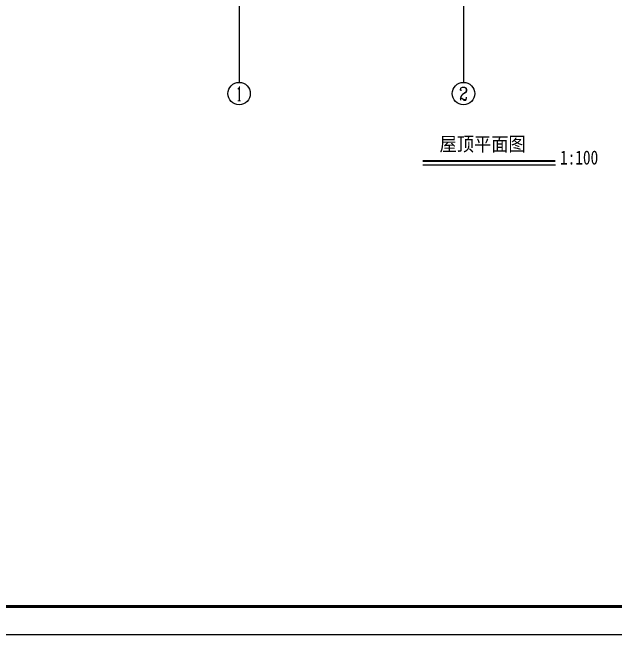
# Model space of a CAD drawing. Extents: x 4941602 to 7068445, y -422737 to 2032183.
# Drawn here: x 4982706 to 5004207, y -422737 to -400563 of the extents above; entities that cross this region are included whole.
import ezdxf
from ezdxf.enums import TextEntityAlignment as Align

# ---------------------------------------------------------------- set-up
doc = ezdxf.new("R2010")
doc.units = 0
doc.header["$LTSCALE"] = 1000
doc.header["$MEASUREMENT"] = 0
doc.layers.get('0').update_dxf_attribs({"linetype": 'CONTINUOUS'})
for name, color, linetype in [('AXIS', 3, 'CONTINUOUS'), ('AXIS_TEXT', 7, 'CONTINUOUS'), ('PUB_TITLE', 4, 'CONTINUOUS'), ('图名', 15, 'CONTINUOUS')]:
    doc.layers.add(name, color=color, linetype=linetype)
doc.styles.add('_TCH_AXIS', font='COMPLEX', dxfattribs={"bigfont": 'GBCBIG'})
doc.styles.add('COMPLEX', font='COMPLEX')
doc.styles.add('宋体', font='', dxfattribs={"width": 0.7})
doc.styles.get('宋体').set_extended_font_data('SimSun')

# ---------------------------------------------------------------- blocks, each defined once
blk = doc.blocks.new('_AXISO')
blk.add_circle((0, 0), 0.5)
at = {"layer": 'AXIS_TEXT', "style": 'COMPLEX', "width": 1.041667}
blk.add_attdef('A', text='', height=0.56, dxfattribs=at).set_placement((-0.25, -0.28), (0.25, -0.28), align=Align.FIT)

msp = doc.modelspace()

# ---------------------------------------------------------------- linework, layer by layer
at = {"layer": 'AXIS', "color": 0}
for p, q in [((4990785.6, -399056.3), (4990785.6, -403056.3)), ((4998785.6, -399056.3), (4998785.6, -403056.3))]:
    msp.add_line(p, q, dxfattribs=at)
at = {"layer": 'PUB_TITLE', "color": 4}
msp.add_lwpolyline([(4941607.2, -422737.3), (5025707.2, -422737.3), (5025707.2, -363337.3), (4941607.2, -363337.3)], close=True, dxfattribs=at)
at = {"layer": 'PUB_TITLE', "color": 4, "const_width": 100}
msp.add_lwpolyline([(4944107.2, -421737.3), (5024707.2, -421737.3), (5024707.2, -364337.3), (4944107.2, -364337.3)], close=True, dxfattribs=at)
at = {"layer": '图名'}
msp.add_line((4997330.9, -405996.1), (5002063.6, -405996.1), dxfattribs=at)
at = {"layer": '图名', "const_width": 70}
msp.add_lwpolyline([(4997330.9, -405862.9), (5002063.6, -405862.9)], dxfattribs=at)

# ---------------------------------------------------------------- block references
at = {"layer": 'AXIS', "color": 0}
ref = msp.add_blockref('_AXISO', (4990785.6, -403456.3), dxfattribs=dict(at, xscale=800, yscale=800, zscale=800))
ref.add_attrib('A', '1', dxfattribs={"layer": 'AXIS_TEXT', "color": 0, "height": 514.7, "style": '_TCH_AXIS'}).set_placement((4990675.3, -403713.6), (4990895.9, -403713.6), align=Align.FIT)
ref = msp.add_blockref('_AXISO', (4998785.6, -403456.3), dxfattribs=dict(at, xscale=800, yscale=800, zscale=800))
ref.add_attrib('A', '2', dxfattribs={"layer": 'AXIS_TEXT', "color": 0, "height": 465.9, "style": '_TCH_AXIS'}).set_placement((4998630.3, -403689.2), (4998940.9, -403689.2), align=Align.FIT)

# ---------------------------------------------------------------- texts
at = {"layer": '图名', "style": '宋体'}
for s, width, p in [('屋顶平面图', 0.9, (4997933.4, -405502.2)), ('1:100', 0.8, (5002227.4, -405983))]:
    msp.add_text(s, height=500, dxfattribs=dict(at, width=width)).set_placement(p)

doc.saveas('drawing.dxf')
